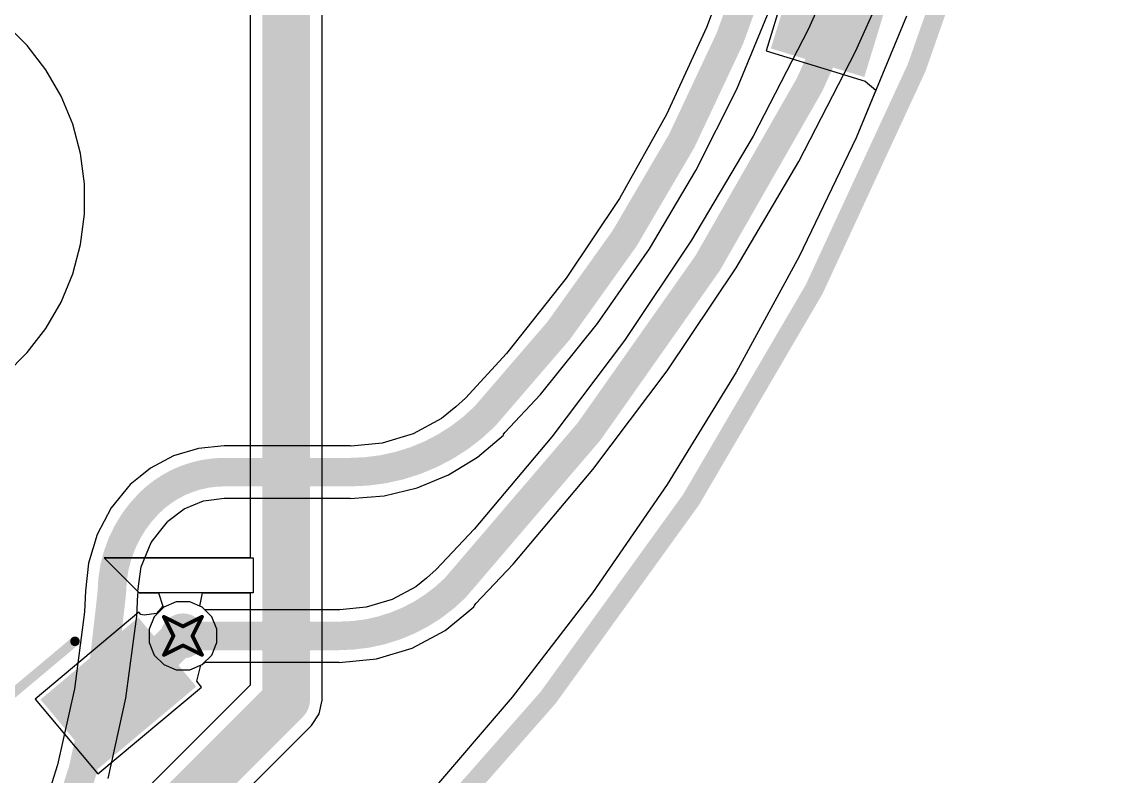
# Model space of a CAD drawing. Header units: inches. Extents: x -5 to 247, y -53 to 67.
# Drawn here: x 47.25 to 61.79, y -41.62 to -31.56 of the extents above; entities that cross this region are included whole.
import ezdxf

# ---------------------------------------------------------------- set-up
doc = ezdxf.new("R2010")
doc.units = ezdxf.units.IN
for name, color, linetype in [('Board Outline', 216, 'Continuous'), ('Bottom Layer', 5, 'Continuous'), ('Drill Drawing', 1, 'Continuous'), ('Top Layer', 1, 'Continuous'), ('Top Overlay', 2, 'Continuous'), ('Top Paste', 8, 'Continuous'), ('Top Solder', 216, 'Continuous'), ('Via Holes', 16, 'Continuous')]:
    doc.layers.add(name, color=color, linetype=linetype)

# ---------------------------------------------------------------- blocks, each defined once
blk = doc.blocks.new('TS_1109S_B_J__69')
at = {"layer": 'Top Layer'}
for points in [[(-3.94999591, 2.05000225), (-2.54999617, 2.05000225), (-2.54999617, 0.95000191), (-3.94999591, 0.95000191)], [(2.55000125, 2.04999971), (3.95000099, 2.04999971), (3.95000099, 0.9499993699999999), (2.55000125, 0.9499993699999999)], [(-3.94999591, -0.9499993699999999), (-2.54999617, -0.9499993699999999), (-2.54999617, -2.04999971), (-3.94999591, -2.04999971)], [(2.55000379, -0.94999683), (3.95000353, -0.94999683), (3.95000353, -2.04999717), (2.55000379, -2.04999717)]]:
    blk.add_hatch(color=1, dxfattribs=at).paths.add_polyline_path(points)
at = {"layer": 'Top Paste'}
for points in [[(-3.94999591, 2.05000225), (-2.54999617, 2.05000225), (-2.54999617, 0.95000191), (-3.94999591, 0.95000191)], [(2.55000125, 2.04999971), (3.95000099, 2.04999971), (3.95000099, 0.9499993699999999), (2.55000125, 0.9499993699999999)], [(-3.94999591, -0.9499993699999999), (-2.54999617, -0.9499993699999999), (-2.54999617, -2.04999971), (-3.94999591, -2.04999971)], [(2.55000379, -0.94999683), (3.95000353, -0.94999683), (3.95000353, -2.04999717), (2.55000379, -2.04999717)]]:
    blk.add_hatch(color=8, dxfattribs=at).paths.add_polyline_path(points)
at = {"layer": 'Top Solder'}
for points in [[(-4.05159591, 2.15160225), (-2.44839617, 2.15160225), (-2.44839617, 0.8484019099999999), (-4.05159591, 0.8484019099999999)], [(2.44840125, 2.15159971), (4.05160099, 2.15159971), (4.05160099, 0.84839937), (2.44840125, 0.84839937)], [(-4.05159591, -0.84839937), (-2.44839617, -0.84839937), (-2.44839617, -2.15159971), (-4.05159591, -2.15159971)], [(2.44840379, -0.8483968299999999), (4.05160353, -0.8483968299999999), (4.05160353, -2.15159717), (2.44840379, -2.15159717)]]:
    blk.add_hatch(color=216, dxfattribs=at).paths.add_polyline_path(points)
at = {"layer": 'Top Overlay'}
for points in [[(-2.28599492, 2.3114, 0.127, 0.127, 0), (2.28600508, 2.3114, 0.127, 0.127, 0)], [(-2.459121319999999, 0.79362046, 0.127, 0.127, 0), (-2.4591264, -0.7303795399999999, 0.127, 0.127, 0)], [(2.4591264, 0.79361792, 0.127, 0.127, 0), (2.45912894, -0.7303795399999999, 0.127, 0.127, 0)], [(-2.28600508, -2.3114, 0.127, 0.127, 0), (2.28599492, -2.3114, 0.127, 0.127, 0)]]:
    blk.add_lwpolyline(points, format="xyseb", dxfattribs=at)
for points in [[(-2.31774492, 2.3114, 0.0635, 0.0635, 1), (-2.25424492, 2.3114, 0.0635, 0.0635, 1)], [(2.25425508, 2.3114, 0.0635, 0.0635, 1), (2.31775508, 2.3114, 0.0635, 0.0635, 1)], [(1.88798962, 0, 0.254, 0.254, 1), (-1.88798962, 0, 0.254, 0.254, 1)], [(0.9245727, 0, 0.254, 0.254, 1), (-0.9245727, 0, 0.254, 0.254, 1)], [(-2.49087132, 0.79362046, 0.0635, 0.0635, 1), (-2.42737132, 0.79362046, 0.0635, 0.0635, 1)], [(2.4273764, 0.79361792, 0.0635, 0.0635, 1), (2.4908764, 0.79361792, 0.0635, 0.0635, 1)], [(-1.95148962, 0, 0.127, 0.127, 1), (-1.82448962, 0, 0.127, 0.127, 1)], [(-0.9880726999999999, 0, 0.127, 0.127, 1), (-0.8610726999999999, 0, 0.127, 0.127, 1)], [(0.8610726999999999, 0, 0.127, 0.127, 1), (0.9880726999999999, 0, 0.127, 0.127, 1)], [(1.82448962, 0, 0.127, 0.127, 1), (1.95148962, 0, 0.127, 0.127, 1)], [(-2.4908764, -0.7303795399999999, 0.0635, 0.0635, 1), (-2.4273764, -0.7303795399999999, 0.0635, 0.0635, 1)], [(2.42737894, -0.7303795399999999, 0.0635, 0.0635, 1), (2.49087894, -0.7303795399999999, 0.0635, 0.0635, 1)], [(-2.31775508, -2.3114, 0.0635, 0.0635, 1), (-2.25425508, -2.3114, 0.0635, 0.0635, 1)], [(2.25424492, -2.3114, 0.0635, 0.0635, 1), (2.31774492, -2.3114, 0.0635, 0.0635, 1)]]:
    blk.add_lwpolyline(points, format="xyseb", close=True, dxfattribs=at)
blk = doc.blocks.new('WS2812B_XF02_W_74')
at = {"layer": 'Top Layer'}
for points in [[(-3.25000239, 2.15000586), (-1.75000285, 2.15000586), (-1.75000285, 1.15000786), (-3.25000239, 1.15000786)], [(3.25000239, 1.1499977), (1.75000285, 1.1499977), (1.75000285, 2.1499957), (3.25000239, 2.1499957)], [(-3.25000239, -1.1499977), (-1.75000285, -1.1499977), (-1.75000285, -2.1499957), (-3.25000239, -2.1499957)], [(1.75000793, -1.15000278), (3.25000747, -1.15000278), (3.25000747, -2.15000078), (1.75000793, -2.15000078)]]:
    blk.add_hatch(color=1, dxfattribs=at).paths.add_polyline_path(points)
at = {"layer": 'Top Paste'}
for points in [[(-3.25000239, 2.15000586), (-1.75000285, 2.15000586), (-1.75000285, 1.15000786), (-3.25000239, 1.15000786)], [(3.25000239, 1.1499977), (1.75000285, 1.1499977), (1.75000285, 2.1499957), (3.25000239, 2.1499957)], [(-3.25000239, -1.1499977), (-1.75000285, -1.1499977), (-1.75000285, -2.1499957), (-3.25000239, -2.1499957)], [(1.75000793, -1.15000278), (3.25000747, -1.15000278), (3.25000747, -2.15000078), (1.75000793, -2.15000078)]]:
    blk.add_hatch(color=8, dxfattribs=at).paths.add_polyline_path(points)
at = {"layer": 'Top Solder'}
for points in [[(-3.35160239, 2.25160586), (-1.64840285, 2.25160586), (-1.64840285, 1.04840786), (-3.35160239, 1.04840786)], [(3.35160239, 1.0483977), (1.64840285, 1.0483977), (1.64840285, 2.2515957), (3.35160239, 2.2515957)], [(-3.35160239, -1.0483977), (-1.64840285, -1.0483977), (-1.64840285, -2.2515957), (-3.35160239, -2.2515957)], [(1.64840793, -1.04840278), (3.351607469999999, -1.04840278), (3.351607469999999, -2.25160078), (1.64840793, -2.25160078)]]:
    blk.add_hatch(color=216, dxfattribs=at).paths.add_polyline_path(points)
at = {"layer": 'Top Overlay'}
for points in [[(-2.49999246, 2.55080008, 0.127, 0.127, 0), (2.499995, 2.55079754, 0.127, 0.127, 0)], [(-3.556005079999999, 1.8034, 0.254, 0.254, 0), (-3.55599492, 1.54940508, 0.254, 0.254, 0)], [(-3.556005079999999, 1.8034, 0.254, 0.254, 0), (-3.42900254, 1.67640508, 0.254, 0.254, 0)], [(-3.55599492, 1.54940508, 0.254, 0.254, 0), (-3.42900254, 1.67640508, 0.254, 0.254, 0)], [(-2.5000077, -2.55079246, 0.127, 0.127, 0), (2.49999246, -2.55080008, 0.127, 0.127, 0)]]:
    blk.add_lwpolyline(points, format="xyseb", dxfattribs=at)
for points in [[(-2.53174246, 2.55080008, 0.0635, 0.0635, 1), (-2.46824246, 2.55080008, 0.0635, 0.0635, 1)], [(2.468245, 2.55079754, 0.0635, 0.0635, 1), (2.531745, 2.55079754, 0.0635, 0.0635, 1)], [(-3.61950508, 1.8034, 0.127, 0.127, 1), (-3.492505079999999, 1.8034, 0.127, 0.127, 1)], [(-3.61950508, 1.8034, 0.127, 0.127, 1), (-3.492505079999999, 1.8034, 0.127, 0.127, 1)], [(-3.492502539999999, 1.67640508, 0.127, 0.127, 1), (-3.36550254, 1.67640508, 0.127, 0.127, 1)], [(-3.492502539999999, 1.67640508, 0.127, 0.127, 1), (-3.36550254, 1.67640508, 0.127, 0.127, 1)], [(-3.61949492, 1.54940508, 0.127, 0.127, 1), (-3.49249492, 1.54940508, 0.127, 0.127, 1)], [(-3.61949492, 1.54940508, 0.127, 0.127, 1), (-3.49249492, 1.54940508, 0.127, 0.127, 1)], [(-2.5317577, -2.55079246, 0.0635, 0.0635, 1), (-2.4682577, -2.55079246, 0.0635, 0.0635, 1)], [(2.46824246, -2.55080008, 0.0635, 0.0635, 1), (2.53174246, -2.55080008, 0.0635, 0.0635, 1)]]:
    blk.add_lwpolyline(points, format="xyseb", close=True, dxfattribs=at)

msp = doc.modelspace()

# ---------------------------------------------------------------- hatches: boundary and pattern name
at = {"layer": 'Bottom Layer'}
h = msp.add_hatch(color=5, dxfattribs=at)
edge = h.paths.add_edge_path()
edge.add_arc((49.39888011999999, -39.751), 0.2999994, 0, 360)
at = {"layer": 'Top Layer'}
h = msp.add_hatch(color=1, dxfattribs=at)
edge = h.paths.add_edge_path()
edge.add_arc((49.39888011999999, -39.751), 0.2999994, 0, 360)
at = {"layer": 'Via Holes'}
h = msp.add_hatch(color=7, dxfattribs=at)
edge = h.paths.add_edge_path()
edge.add_arc((49.39888011999999, -39.751), 0.1499997, 0, 360)

# ---------------------------------------------------------------- linework, layer by layer
at = {"layer": 'Board Outline'}
msp.add_lwpolyline([(49.77204929999999, 6.34762002, 0.254, 0.254, -0.6503997786023338), (32.11751006, -53.0546564, 0.254, 0.254, 0)], format="xyseb", dxfattribs=at)
at = {"layer": 'Bottom Layer'}
for p, q in [((58.40000004, -30.1804324), (57.74210702, -31.65068346)), ((56.82689168, -30.42932954), (56.3835169, -31.63114832)), ((58.37167904, -31.95387056), (59.04558421999999, -30.44784105999999)), ((56.78487246, -32.45458838), (57.24957561999999, -31.33269324)), ((59.05165228, -31.48189538), (58.37760231999999, -33.1044296)), ((56.3835169, -31.63114832), (55.84721368, -32.79447594)), ((57.74210702, -31.65068346), (57.00280953999999, -33.08173216)), ((57.61439327999999, -33.41974266), (58.37167904, -31.95387056)), ((56.24131754, -33.54047394), (56.78487246, -32.45458838)), ((55.84721368, -32.79447594), (55.22129164, -33.91214198)), ((57.00280953999999, -33.08173216), (56.18443424, -34.46907762)), ((58.37760231999999, -33.1044296), (57.61943518, -34.68946834)), ((56.77610438, -34.84084726), (57.61439327999999, -33.41974266)), ((55.62167946, -34.5848178), (56.24131754, -33.54047394)), ((55.22129164, -33.91214198), (54.50960904, -34.97725034)), ((56.18443424, -34.46907762), (55.28955921999999, -35.80835358)), ((54.92911798, -35.58229358), (55.62167946, -34.5848178)), ((57.61943518, -34.68946834), (56.77927938, -36.2325539)), ((55.8594514, -36.21271395999999), (56.77610438, -34.84084726)), ((54.50960904, -34.97725034), (53.71655246, -35.98323765999999)), ((54.1671637, -36.52782382), (54.92911798, -35.58229358)), ((55.28955921999999, -35.80835358), (54.32099625999999, -37.09534618)), ((53.71655246, -35.98323765999999), (53.16668564, -36.57807518)), ((54.86732232, -37.53102475999999), (55.8594514, -36.21271395999999)), ((56.77927938, -36.2325539), (55.8594006, -37.72953338)), ((53.16668564, -36.57807518), (53.0386925, -36.69409984)), ((53.69306253999999, -37.03704556), (54.1671637, -36.52782382)), ((53.0386925, -36.69409984), (52.8480528, -36.85055368)), ((52.8480528, -36.85055368), (52.46857172, -37.05339046)), ((52.46857172, -37.05339046), (52.05680978, -37.17829496)), ((53.32835918, -37.36503068), (53.67341564, -37.07032464)), ((53.6718637, -37.0687727), (53.69306253999999, -37.03704556)), ((53.67341564, -37.07032464), (53.6718637, -37.0687727)), ((49.949862, -37.21407848), (49.60454645999999, -37.24808908)), ((49.949862, -37.21588441999999), (49.949862, -37.21407848)), ((51.62859371999999, -37.21588441999999), (49.949862, -37.21588441999999)), ((51.64401659999999, -37.21895274), (51.62859371999999, -37.21588441999999)), ((52.05680978, -37.17829496), (51.64401659999999, -37.21895274)), ((54.32099625999999, -37.09534618), (53.28179844, -38.32600666)), ((49.27250242, -37.34881278), (48.96648829999999, -37.51238116)), ((49.60454645999999, -37.24808908), (49.27250242, -37.34881278)), ((52.94145114, -37.60212952), (53.32835918, -37.36503068)), ((48.96648829999999, -37.51238116), (48.82947816, -37.62482442)), ((48.82947816, -37.62482442), (48.69636946, -37.73270838)), ((52.52221397999999, -37.7757817), (52.94145114, -37.60212952)), ((53.80283372, -38.79163184), (54.86732232, -37.53102475999999)), ((48.69636692, -37.73271853999999), (48.44270728, -38.04180605999999)), ((48.69636946, -37.73270838), (48.69636438, -37.73271092)), ((48.69636438, -37.73271092), (48.69636692, -37.73271853999999)), ((52.08097279999999, -37.88171494), (52.52221397999999, -37.7757817)), ((55.8594006, -37.72953338), (54.86239980000001, -39.1761726)), ((49.41377468, -38.0555754), (49.67236446, -37.9484636)), ((49.67236446, -37.9484636), (49.78000204, -37.93429294)), ((49.78000204, -37.93429294), (49.94986453999999, -37.91512356)), ((49.94986453999999, -37.91512356), (49.94986453999999, -37.91512101999999)), ((49.94986453999999, -37.91512101999999), (51.62859371999999, -37.91512101999999)), ((51.62859371999999, -37.91731812), (52.08097279999999, -37.88171494)), ((51.62859371999999, -37.91512101999999), (51.62859371999999, -37.91731812)), ((48.44270728, -38.04180605999999), (48.2535357, -38.39572204)), ((49.19885258, -38.22049251999999), (49.41377468, -38.0555754)), ((49.08459576, -38.36168604), (49.19304105999999, -38.22913613999999)), ((49.19304105999999, -38.22913613999999), (49.19310455999999, -38.2290955)), ((49.19310455999999, -38.2290955), (49.1932468, -38.22888722)), ((49.1932468, -38.22888722), (49.19885258, -38.22049251999999)), ((48.2535357, -38.39572204), (48.13704368, -38.7797421)), ((48.97541894, -38.50396668), (49.08459576, -38.36168604)), ((53.28179844, -38.32600666), (52.77430898, -38.86279248)), ((48.84052462, -38.82963024), (48.97541894, -38.50396668)), ((48.13704368, -38.7797421), (48.10067596, -39.1490073)), ((48.79798469999999, -39.15276142), (48.84052462, -38.82963024)), ((53.30561855999999, -39.31755662), (53.80283372, -38.79163184)), ((52.64629552, -38.97858346), (52.50520868, -39.0943719)), ((52.77430644, -38.86279248), (52.64629552, -38.97858346)), ((52.77430898, -38.86279248), (52.77430644, -38.86279248)), ((52.50520868, -39.0943719), (52.18731244, -39.26429028)), ((48.09800642, -39.14883712), (48.08578139999999, -39.42880354)), ((48.10067596, -39.1490073), (48.09800642, -39.14883712)), ((48.78228495999999, -39.48974068), (48.7950002, -39.19853984)), ((48.7950002, -39.19853984), (48.8000929, -39.1738866)), ((48.80016402, -39.1641584), (48.79798469999999, -39.15276142)), ((48.8000929, -39.1738866), (48.80016402, -39.1641584)), ((52.18731244, -39.26429028), (51.84237536, -39.36892558)), ((54.86239980000001, -39.1761726), (53.79090334, -40.56866918)), ((49.14261698, -39.36747524), (49.01535535999999, -39.49473686)), ((49.308893, -39.29860059999999), (49.14261698, -39.36747524)), ((49.48886724, -39.29860059999999), (49.308893, -39.29860059999999)), ((49.65514326, -39.36747524), (49.48886724, -39.29860059999999)), ((49.68904972, -39.40138169999999), (49.65514326, -39.36747524)), ((51.4816852, -39.40138169999999), (49.68904972, -39.40138169999999)), ((51.48191125999999, -39.40142742), (51.4816852, -39.40138169999999)), ((51.48213731999999, -39.40138169999999), (51.48191125999999, -39.40142742)), ((51.48410582, -39.40138424), (51.48213731999999, -39.40138169999999)), ((51.49357239999999, -39.40327908), (51.48410582, -39.40138424)), ((51.84237536, -39.36892558), (51.49357239999999, -39.40327908)), ((53.1457535, -39.47229849999999), (53.28015252, -39.36200408)), ((53.28015252, -39.36200408), (53.28356374000001, -39.35056392)), ((53.28356374000001, -39.35056392), (53.28774712000001, -39.346124)), ((53.28774712000001, -39.346124), (53.30561855999999, -39.31755662)), ((48.08578139999999, -39.42880354), (47.95020382, -40.45860336)), ((48.63874956, -40.58001282), (48.78228495999999, -39.48974068)), ((49.01535535999999, -39.49473686), (48.94648072, -39.66101287999999)), ((52.89515201999999, -39.6779623), (53.1457535, -39.47229849999999)), ((48.94648072, -39.66101287999999), (48.94648072, -39.84098711999999)), ((52.45590982, -39.91274212), (52.89515201999999, -39.6779623)), ((48.94648072, -39.84098711999999), (49.01535535999999, -40.00726314)), ((51.97930421999999, -40.05731638), (52.45590982, -39.91274212)), ((49.01535535999999, -40.00726314), (49.14261698, -40.13452476)), ((49.14261698, -40.13452476), (49.308893, -40.2033994)), ((49.48886724, -40.2033994), (49.65514326, -40.13452476)), ((49.65514326, -40.13452476), (49.68904972, -40.10061829999999)), ((49.68904972, -40.10061829999999), (51.48123308, -40.10061829999999)), ((51.48123308, -40.10061829999999), (51.48319904, -40.10062084)), ((51.48319904, -40.10062084), (51.48365369999999, -40.10613518)), ((51.48365369999999, -40.10613518), (51.97930421999999, -40.05731638)), ((49.308893, -40.2033994), (49.48886724, -40.2033994)), ((47.95020382, -40.45860336), (47.72539096, -41.47266788)), ((53.79090334, -40.56866918), (52.6479008, -41.90311914)), ((48.40073378, -41.6536251), (48.63874956, -40.58001282)), ((47.72539096, -41.47266788), (47.41305224, -42.46328058))]:
    msp.add_line(p, q, dxfattribs=at)
for points in [[(56.3822977, -3.58251506, 0.3809999999999999, 0.3809999999999999, -0.3430987416647779), (53.03321879999999, -39.10643944, 0.3809999999999999, 0.3809999999999999, 0)], [(57.48727135999999, -21.41338618, 0.3809999999999999, 0.3809999999999999, -0.2546652390419196), (53.4246455, -36.82155703999999, 0.3809999999999999, 0.3809999999999999, 0)], [(53.4246455, -36.8215545, 0.3809999999999999, 0.3809999999999999, -0.198912367379658), (51.62859371999999, -37.56550272, 0.3809999999999999, 0.3809999999999999, 0)], [(48.94588636, -37.9818773, 0.3809999999999999, 0.3809999999999999, -0.1991390871091633), (49.949862, -37.56550272, 0.3809999999999999, 0.3809999999999999, 0)], [(49.94986453999999, -37.56550272, 0.3809999999999999, 0.3809999999999999, 0), (51.62859371999999, -37.56550272, 0.3809999999999999, 0.3809999999999999, 0)], [(48.45055842, -39.16160316, 0.3809999999999999, 0.3809999999999999, -0.1960456799058937), (48.94588636, -37.9818773, 0.3809999999999999, 0.3809999999999999, 0)], [(48.45048476, -39.17133136, 0.3809999999999999, 0.3809999999999999, 0), (48.45055588, -39.16160316, 0.3809999999999999, 0.3809999999999999, 0)], [(53.02903541999999, -39.1108819, 0.3809999999999999, 0.3809999999999999, -0.1989124924917884), (51.48365369999999, -39.75100253999999, 0.3809999999999999, 0.3809999999999999, 0)], [(53.02903541999999, -39.1108819, 0.3809999999999999, 0.3809999999999999, 0), (53.03321879999999, -39.10643944, 0.3809999999999999, 0.3809999999999999, 0)], [(48.45048476, -39.17133136, 0.3809999999999999, 0.3809999999999999, -0.4117014536156717), (35.54960378, -50.62298994, 0.3809999999999999, 0.3809999999999999, 0)], [(49.39888011999999, -39.751, 0.3809999999999999, 0.3809999999999999, 0), (51.4816852, -39.751, 0.3809999999999999, 0.3809999999999999, 0)], [(51.4816852, -39.751, 0.3809999999999999, 0.3809999999999999, 0), (51.48365369999999, -39.75100253999999, 0.3809999999999999, 0.3809999999999999, 0)]]:
    msp.add_lwpolyline(points, format="xyseb", dxfattribs=at)
for points in [[(53.3293955, -36.8215545, 0.1905, 0.1905, 1), (53.5198955, -36.8215545, 0.1905, 0.1905, 1)], [(53.3293955, -36.82155703999999, 0.1905, 0.1905, 1), (53.5198955, -36.82155703999999, 0.1905, 0.1905, 1)], [(49.854612, -37.56550272, 0.1905, 0.1905, 1), (50.045112, -37.56550272, 0.1905, 0.1905, 1)], [(49.85461454, -37.56550272, 0.1905, 0.1905, 1), (50.04511454, -37.56550272, 0.1905, 0.1905, 1)], [(51.53334372, -37.56550272, 0.1905, 0.1905, 1), (51.72384372, -37.56550272, 0.1905, 0.1905, 1)], [(51.53334372, -37.56550272, 0.1905, 0.1905, 1), (51.72384372, -37.56550272, 0.1905, 0.1905, 1)], [(48.85063636, -37.9818773, 0.1905, 0.1905, 1), (49.04113636, -37.9818773, 0.1905, 0.1905, 1)], [(48.85063636, -37.9818773, 0.1905, 0.1905, 1), (49.04113636, -37.9818773, 0.1905, 0.1905, 1)], [(48.35530588, -39.16160316, 0.1905, 0.1905, 1), (48.54580588, -39.16160316, 0.1905, 0.1905, 1)], [(48.35530842, -39.16160316, 0.1905, 0.1905, 1), (48.54580841999999, -39.16160316, 0.1905, 0.1905, 1)], [(52.93378542, -39.1108819, 0.1905, 0.1905, 1), (53.12428541999999, -39.1108819, 0.1905, 0.1905, 1)], [(52.93378542, -39.1108819, 0.1905, 0.1905, 1), (53.12428541999999, -39.1108819, 0.1905, 0.1905, 1)], [(52.9379688, -39.10643944, 0.1905, 0.1905, 1), (53.12846879999999, -39.10643944, 0.1905, 0.1905, 1)], [(52.9379688, -39.10643944, 0.1905, 0.1905, 1), (53.12846879999999, -39.10643944, 0.1905, 0.1905, 1)], [(48.35523475999999, -39.17133136, 0.1905, 0.1905, 1), (48.54573475999999, -39.17133136, 0.1905, 0.1905, 1)], [(48.35523475999999, -39.17133136, 0.1905, 0.1905, 1), (48.54573475999999, -39.17133136, 0.1905, 0.1905, 1)], [(49.30363012, -39.751, 0.1905, 0.1905, 1), (49.49413012, -39.751, 0.1905, 0.1905, 1)], [(51.38643519999999, -39.751, 0.1905, 0.1905, 1), (51.57693519999999, -39.751, 0.1905, 0.1905, 1)], [(51.38643519999999, -39.751, 0.1905, 0.1905, 1), (51.57693519999999, -39.751, 0.1905, 0.1905, 1)], [(51.3884037, -39.75100253999999, 0.1905, 0.1905, 1), (51.5789037, -39.75100253999999, 0.1905, 0.1905, 1)], [(51.3884037, -39.75100253999999, 0.1905, 0.1905, 1), (51.5789037, -39.75100253999999, 0.1905, 0.1905, 1)]]:
    msp.add_lwpolyline(points, format="xyseb", close=True, dxfattribs=at)
at = {"layer": 'Drill Drawing'}
for points in [[(49.14488012, -39.49699999999999, 0.0508, 0.0508, 0), (49.39888011999999, -39.624, 0.0508, 0.0508, 0)], [(49.14488012, -39.49699999999999, 0.0508, 0.0508, 0), (49.27188012, -39.751, 0.0508, 0.0508, 0)], [(49.39888011999999, -39.624, 0.0508, 0.0508, 0), (49.65288012, -39.49699999999999, 0.0508, 0.0508, 0)], [(49.52588012, -39.751, 0.0508, 0.0508, 0), (49.65288012, -39.49699999999999, 0.0508, 0.0508, 0)], [(49.14488012, -40.005, 0.0508, 0.0508, 0), (49.27188012, -39.751, 0.0508, 0.0508, 0)], [(49.14488012, -40.005, 0.0508, 0.0508, 0), (49.39888011999999, -39.878, 0.0508, 0.0508, 0)], [(49.39888011999999, -39.878, 0.0508, 0.0508, 0), (49.65288012, -40.005, 0.0508, 0.0508, 0)], [(49.52588012, -39.751, 0.0508, 0.0508, 0), (49.65288012, -40.005, 0.0508, 0.0508, 0)]]:
    msp.add_lwpolyline(points, format="xyseb", dxfattribs=at)
for points in [[(49.13218011999999, -39.49699999999999, 0.0254, 0.0254, 1), (49.15758012, -39.49699999999999, 0.0254, 0.0254, 1)], [(49.13218011999999, -39.49699999999999, 0.0254, 0.0254, 1), (49.15758012, -39.49699999999999, 0.0254, 0.0254, 1)], [(49.64018012, -39.49699999999999, 0.0254, 0.0254, 1), (49.66558011999999, -39.49699999999999, 0.0254, 0.0254, 1)], [(49.64018012, -39.49699999999999, 0.0254, 0.0254, 1), (49.66558011999999, -39.49699999999999, 0.0254, 0.0254, 1)], [(49.38618012, -39.624, 0.0254, 0.0254, 1), (49.41158012, -39.624, 0.0254, 0.0254, 1)], [(49.38618012, -39.624, 0.0254, 0.0254, 1), (49.41158012, -39.624, 0.0254, 0.0254, 1)], [(49.25918012, -39.751, 0.0254, 0.0254, 1), (49.28458011999999, -39.751, 0.0254, 0.0254, 1)], [(49.25918012, -39.751, 0.0254, 0.0254, 1), (49.28458011999999, -39.751, 0.0254, 0.0254, 1)], [(49.38618012, -39.878, 0.0254, 0.0254, 1), (49.41158012, -39.878, 0.0254, 0.0254, 1)], [(49.38618012, -39.878, 0.0254, 0.0254, 1), (49.41158012, -39.878, 0.0254, 0.0254, 1)], [(49.51318011999999, -39.751, 0.0254, 0.0254, 1), (49.53858012, -39.751, 0.0254, 0.0254, 1)], [(49.51318011999999, -39.751, 0.0254, 0.0254, 1), (49.53858012, -39.751, 0.0254, 0.0254, 1)], [(49.13218011999999, -40.005, 0.0254, 0.0254, 1), (49.15758012, -40.005, 0.0254, 0.0254, 1)], [(49.13218011999999, -40.005, 0.0254, 0.0254, 1), (49.15758012, -40.005, 0.0254, 0.0254, 1)], [(49.64018012, -40.005, 0.0254, 0.0254, 1), (49.66558011999999, -40.005, 0.0254, 0.0254, 1)], [(49.64018012, -40.005, 0.0254, 0.0254, 1), (49.66558011999999, -40.005, 0.0254, 0.0254, 1)]]:
    msp.add_lwpolyline(points, format="xyseb", close=True, dxfattribs=at)
at = {"layer": 'Top Layer'}
for p, q in [((50.29549504, -28.6004), (50.29549504, -38.70960762)), ((51.25370495999999, -40.60665995999999), (51.25370495999999, -28.6004)), ((57.67603146, -30.31481618), (57.1775971, -31.94512026)), ((47.32290256, -31.8730757), (47.0355549, -31.58572804)), ((47.32290256, -31.8730757), (47.0355549, -31.58572804)), ((47.57028331999999, -32.19547028), (47.32290256, -31.8730757)), ((47.57028331999999, -32.19547028), (47.32290256, -31.8730757)), ((57.1775971, -31.94512026), (58.49887716, -32.34907678)), ((47.77346808, -32.5473949), (47.57028331999999, -32.19547028)), ((47.77346808, -32.5473949), (47.57028331999999, -32.19547028)), ((58.49887716, -32.34907678), (58.6425802, -32.46662036)), ((47.92897958, -32.9228323), (47.77346808, -32.5473949)), ((47.92897958, -32.9228323), (47.77346808, -32.5473949)), ((58.6425802, -32.46662036), (58.37761502, -33.10442706)), ((48.0341559, -33.31535374), (47.92897958, -32.9228323)), ((48.0341559, -33.31535374), (47.92897958, -32.9228323)), ((58.37761502, -33.10442706), (57.61944787999999, -34.68946579999999)), ((48.08719872, -33.71824854), (48.0341559, -33.31535374)), ((48.08719872, -33.71824854), (48.0341559, -33.31535374)), ((48.08719872, -33.92143076), (48.08719872, -33.71824854)), ((48.08719872, -34.12461552), (48.08719872, -33.71824854)), ((48.08719872, -34.12461552), (48.08719872, -33.92143076)), ((48.0341559, -34.52751032), (48.08719872, -34.12461552)), ((48.0341559, -34.52751032), (48.08719872, -34.12461552)), ((47.92897958, -34.92003175999999), (48.0341559, -34.52751032)), ((47.92897958, -34.92003175999999), (48.0341559, -34.52751032)), ((57.61944787999999, -34.68946579999999), (56.77929208, -36.23255136)), ((47.77346808, -35.29546916), (47.92897958, -34.92003175999999)), ((47.77346808, -35.29546916), (47.92897958, -34.92003175999999)), ((47.57028331999999, -35.64739377999999), (47.77346808, -35.29546916)), ((47.57028331999999, -35.64739377999999), (47.77346808, -35.29546916)), ((47.32290256, -35.96978836), (47.57028331999999, -35.64739377999999)), ((47.32290256, -35.96978836), (47.57028331999999, -35.64739377999999)), ((47.0355549, -36.25713602), (47.32290256, -35.96978836)), ((47.0355549, -36.25713602), (47.32290256, -35.96978836)), ((56.77929208, -36.23255136), (55.85942854, -37.72951306)), ((55.85942854, -37.72951306), (54.86239725999999, -39.176198)), ((48.81534814, -39.176198), (48.34875776, -38.70960762)), ((48.34875776, -38.70960762), (50.33719676, -38.70960762)), ((50.29549504, -38.70960762), (48.34875776, -38.70960762)), ((48.34875776, -38.70960762), (48.81534814, -39.176198)), ((50.33719676, -38.70960762), (50.33719676, -39.176198)), ((50.33719676, -39.176198), (48.81534814, -39.176198)), ((48.81534814, -39.176198), (49.07409032, -39.176198)), ((49.07409032, -39.176198), (49.13172291999999, -39.353998)), ((49.6226084, -39.353998), (49.65797536, -39.176198)), ((49.65797536, -39.176198), (50.29549504, -39.176198)), ((50.29549504, -39.176198), (50.29549504, -40.40820976)), ((54.86239725999999, -39.176198), (53.79092111999999, -40.56866918)), ((49.13172291999999, -39.353998), (49.04449424, -39.45412734)), ((49.65514326, -39.36747524), (49.6226084, -39.353998)), ((49.78240487999999, -39.49473686), (49.65514326, -39.36747524)), ((48.80930802, -39.433627), (47.42675553999999, -40.59372882)), ((48.83535826, -39.46467088), (48.80930802, -39.433627)), ((48.8812459, -39.4723366), (48.83535826, -39.46467088)), ((49.04449424, -39.45412734), (48.8812459, -39.4723366)), ((49.85127952, -39.66101287999999), (49.78240487999999, -39.49473686)), ((49.85127952, -39.84098711999999), (49.85127952, -39.66101287999999)), ((49.78240487999999, -40.00726314), (49.85127952, -39.84098711999999)), ((49.58195316, -40.35443034), (49.63613898, -40.14239621999999)), ((49.63613898, -40.14239621999999), (49.65514326, -40.13452476)), ((49.65514326, -40.13452476), (49.78240487999999, -40.00726314)), ((50.29549504, -40.40820976), (47.45543213999999, -43.24827266)), ((48.26546354, -41.593262), (49.64801602, -40.43316017999999)), ((49.64801602, -40.43316017999999), (49.58195316, -40.35443034)), ((53.79092111999999, -40.56866918), (52.64791858, -41.90311914)), ((47.42675553999999, -40.59372882), (48.26546354, -41.593262)), ((51.21723564, -40.79000478), (51.25370495999999, -40.60665995999999)), ((51.11337757999999, -40.94543754), (51.21723564, -40.79000478)), ((47.99265991999999, -44.0661552), (51.11337757999999, -40.94543754))]:
    msp.add_line(p, q, dxfattribs=at)
for points in [[(50.7746, -40.60665995999999, 0.635, 0.635, 0), (50.7746, -28.6004, 0.635, 0.635, 0)], [(48.61154108, -40.5134445, 0.508, 0.508, 0), (49.37398558, -39.751, 0.508, 0.508, 0)], [(49.37398558, -39.751, 0.508, 0.508, 0), (49.39888011999999, -39.751, 0.508, 0.508, 0)], [(48.53738577999999, -40.5134445, 0.508, 0.508, 0), (48.61154108, -40.5134445, 0.508, 0.508, 0)], [(47.65388234, -43.72737762, 0.635, 0.635, 0), (50.7746, -40.60665995999999, 0.635, 0.635, 0)]]:
    msp.add_lwpolyline(points, format="xyseb", dxfattribs=at)
for points in [[(49.24698558, -39.751, 0.254, 0.254, 1), (49.50098558, -39.751, 0.254, 0.254, 1)], [(49.24698558, -39.751, 0.254, 0.254, 1), (49.50098558, -39.751, 0.254, 0.254, 1)], [(49.27188012, -39.751, 0.254, 0.254, 1), (49.52588012, -39.751, 0.254, 0.254, 1)], [(48.41038578, -40.5134445, 0.254, 0.254, 1), (48.66438578, -40.5134445, 0.254, 0.254, 1)], [(48.48454108, -40.5134445, 0.254, 0.254, 1), (48.73854108, -40.5134445, 0.254, 0.254, 1)], [(48.48454108, -40.5134445, 0.254, 0.254, 1), (48.73854108, -40.5134445, 0.254, 0.254, 1)], [(50.61584999999999, -40.60665995999999, 0.3175, 0.3175, 1), (50.93335, -40.60665995999999, 0.3175, 0.3175, 1)], [(50.61584999999999, -40.60665995999999, 0.3175, 0.3175, 1), (50.93335, -40.60665995999999, 0.3175, 0.3175, 1)]]:
    msp.add_lwpolyline(points, format="xyseb", close=True, dxfattribs=at)

# ---------------------------------------------------------------- block references
for name, p, rotation in [('TS_1109S_B_J__69', (57.61427135999999, -27.78878618), 73), ('WS2812B_XF02_W_74', (47.68287136, -43.38438617999999), 40)]:
    msp.add_blockref(name, p, dxfattribs=dict(rotation=rotation))

doc.saveas('drawing.dxf')
